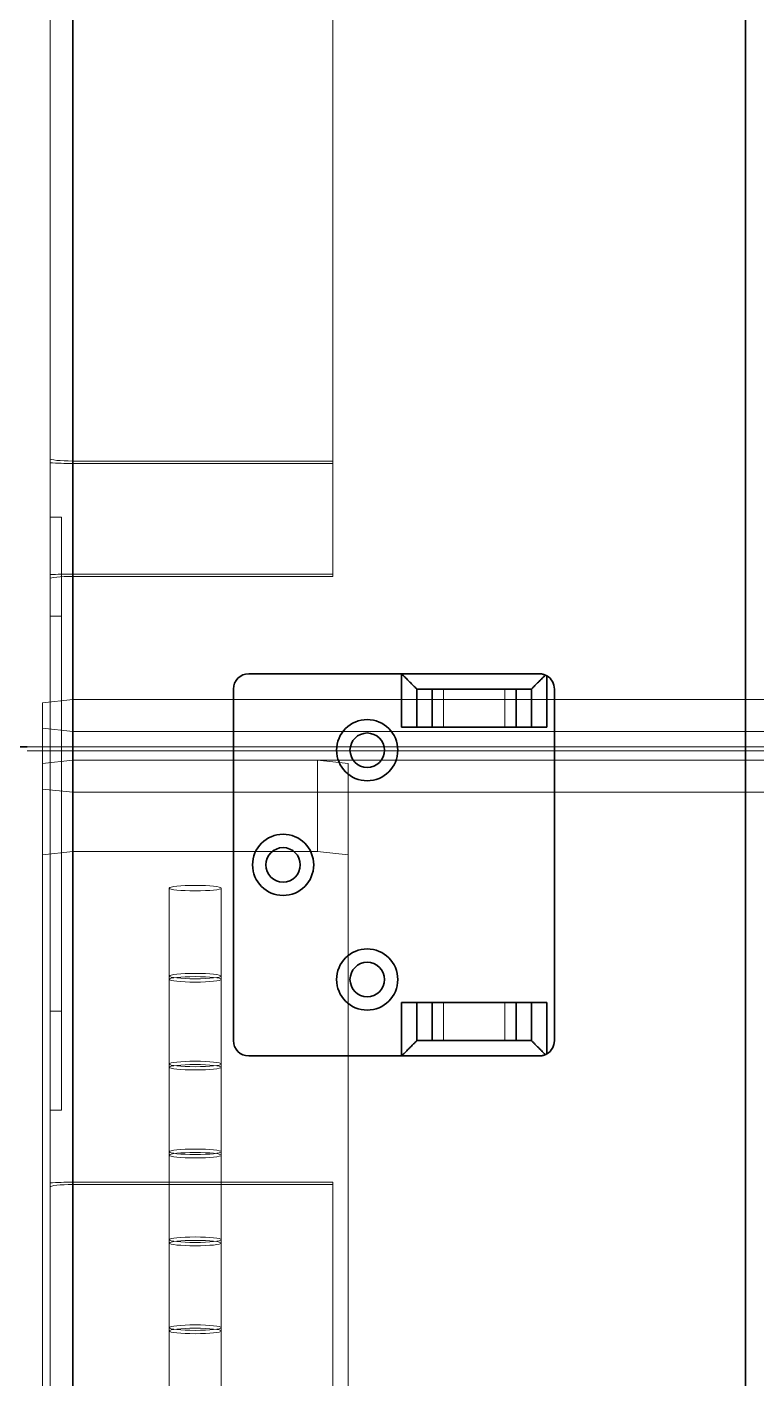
# Model space of a CAD drawing. Header units: millimetres. Extents: x 6115 to 12360, y 7255 to 12668.
# Drawn here: x 6224.6 to 6320.1, y 7647.6 to 7824.4 of the extents above; entities that cross this region are included whole.
import ezdxf

# ---------------------------------------------------------------- set-up
doc = ezdxf.new("R2010")
doc.units = ezdxf.units.MM
doc.layers.add('外形線', color=7, linetype='Continuous', lineweight=50)

msp = doc.modelspace()

# ---------------------------------------------------------------- linework, layer by layer
at = {"layer": '外形線', "linetype": 'Continuous', "lineweight": 18}
for p, q in [((6227.61, 7489.32), (6227.61, 10324.95)), ((6264.61, 7752.55), (6264.61, 10318.3)), ((6264.61, 7767.65), (6230.61, 7767.65)), ((6230.61, 7767.34), (6264.61, 7767.34)), ((6227.61, 7760.32), (6229.11, 7760.32)), ((6229.11, 7747.36), (6229.11, 7760.32)), ((6230.61, 7752.86), (6264.61, 7752.86)), ((6264.61, 7752.55), (6230.61, 7752.55)), ((6227.61, 7747.36), (6229.11, 7747.36)), ((6229.11, 7682.71), (6229.11, 7747.36)), ((6279.11, 7737.82), (6279.11, 7732.82)), ((6287.11, 7737.82), (6287.11, 7732.82)), ((6226.61, 7736.03), (6230.61, 7736.45)), ((6226.61, 7732.69), (6226.61, 7736.03)), ((6230.61, 7736.45), (6324.61, 7736.45)), ((6230.61, 7732.27), (6226.61, 7732.69)), ((6226.61, 7732.69), (6226.61, 7724.73)), ((6324.61, 7732.27), (6230.61, 7732.27)), ((6224.61, 7730.27), (7165.61, 7730.27)), ((7165.61, 7729.75), (6224.61, 7729.75)), ((6230.61, 7728.5), (6226.61, 7728.08)), ((6226.61, 7728.08), (6230.61, 7728.5)), ((7157.61, 7728.5), (6230.61, 7728.5)), ((6230.61, 7728.5), (6262.61, 7728.5)), ((6262.61, 7716.56), (6262.61, 7728.5)), ((6262.61, 7728.5), (6266.61, 7728.08)), ((6266.61, 7728.08), (6266.61, 7620.2)), ((6226.61, 7724.73), (6230.61, 7724.31)), ((6226.61, 7631.51), (6226.61, 7724.73)), ((6230.61, 7724.31), (6324.61, 7724.31)), ((6230.61, 7716.56), (6226.61, 7716.14)), ((6262.61, 7716.56), (6230.61, 7716.56)), ((6266.61, 7716.14), (6262.61, 7716.56)), ((6243.21, 7700.27), (6243.21, 7711.77)), ((6250.01, 7700.27), (6250.01, 7711.77)), ((6243.21, 7688.77), (6243.21, 7700.27)), ((6250.01, 7688.77), (6250.01, 7700.27)), ((6227.61, 7695.67), (6229.11, 7695.67)), ((6279.11, 7696.82), (6279.11, 7691.82)), ((6287.11, 7696.82), (6287.11, 7691.82)), ((6243.21, 7677.28), (6243.21, 7688.77)), ((6250.01, 7677.28), (6250.01, 7688.77)), ((6227.61, 7682.71), (6229.11, 7682.71)), ((6243.21, 7665.78), (6243.21, 7677.28)), ((6250.01, 7665.78), (6250.01, 7677.28)), ((6264.61, 7673.3), (6230.61, 7673.3)), ((6230.61, 7672.99), (6264.61, 7672.99)), ((6264.61, 7672.99), (6264.61, 7673.3)), ((6264.61, 7489), (6264.61, 7672.99)), ((6243.21, 7654.28), (6243.21, 7665.78)), ((6250.01, 7654.28), (6250.01, 7665.78)), ((6243.21, 7642.78), (6243.21, 7654.28)), ((6250.01, 7642.78), (6250.01, 7654.28))]:
    msp.add_line(p, q, dxfattribs=at).dxf.unprotected_set("ltscale", 0)
at = {"layer": '外形線', "linetype": 'Continuous', "lineweight": 35}
for p, q in [((6230.61, 7626.32), (6230.61, 10324.32)), ((6318.61, 10324.32), (6318.61, 7626.32)), ((6253.61, 7739.82), (6273.61, 7739.82)), ((6273.61, 7739.82), (6273.61, 7732.82)), ((6273.61, 7739.82), (6291.61, 7739.82)), ((6292.61, 7732.82), (6292.61, 7739.55)), ((6251.61, 7691.82), (6251.61, 7737.82)), ((6275.61, 7737.82), (6275.61, 7732.82)), ((6275.61, 7737.82), (6277.61, 7737.82)), ((6277.61, 7732.82), (6277.61, 7737.82)), ((6288.61, 7737.82), (6277.61, 7737.82)), ((6288.61, 7737.82), (6290.61, 7737.82)), ((6288.61, 7737.82), (6288.61, 7732.82)), ((6290.61, 7732.82), (6290.61, 7737.82)), ((6293.61, 7737.82), (6293.61, 7691.82)), ((6273.61, 7732.82), (6275.61, 7732.82)), ((6277.61, 7732.82), (6275.61, 7732.82)), ((6277.61, 7732.82), (6288.61, 7732.82)), ((6290.61, 7732.82), (6288.61, 7732.82)), ((6290.61, 7732.82), (6292.61, 7732.82)), ((6224.61, 7730.27), (6219.61, 7730.27)), ((6275.61, 7696.82), (6273.61, 7696.82)), ((6273.61, 7696.82), (6273.61, 7689.82)), ((6275.61, 7696.82), (6275.61, 7691.82)), ((6275.61, 7696.82), (6277.61, 7696.82)), ((6288.61, 7696.82), (6277.61, 7696.82)), ((6277.61, 7691.82), (6277.61, 7696.82)), ((6288.61, 7696.82), (6288.61, 7691.82)), ((6288.61, 7696.82), (6290.61, 7696.82)), ((6290.61, 7691.82), (6290.61, 7696.82)), ((6292.61, 7696.82), (6290.61, 7696.82)), ((6292.61, 7690.08), (6292.61, 7696.82)), ((6277.61, 7691.82), (6275.61, 7691.82)), ((6277.61, 7691.82), (6288.61, 7691.82)), ((6290.61, 7691.82), (6288.61, 7691.82)), ((6273.61, 7689.82), (6253.61, 7689.82)), ((6291.61, 7689.82), (6273.61, 7689.82))]:
    msp.add_line(p, q, dxfattribs=at).dxf.unprotected_set("ltscale", 0)
for points in [[(6273.61, 7739.82), (6273.72, 7739.7), (6273.83, 7739.59), (6273.94, 7739.48), (6274.06, 7739.37), (6274.17, 7739.25), (6274.28, 7739.14), (6274.39, 7739.03), (6274.49, 7738.93), (6274.6, 7738.82), (6274.7, 7738.72), (6274.81, 7738.62), (6274.9, 7738.52), (6275, 7738.42), (6275.09, 7738.33), (6275.18, 7738.25), (6275.26, 7738.16), (6275.33, 7738.09), (6275.4, 7738.02), (6275.46, 7737.96), (6275.51, 7737.91), (6275.55, 7737.87), (6275.58, 7737.84), (6275.6, 7737.82), (6275.61, 7737.82)], [(6290.61, 7737.82), (6290.61, 7737.82), (6290.63, 7737.84), (6290.65, 7737.86), (6290.69, 7737.9), (6290.73, 7737.94), (6290.79, 7738), (6290.85, 7738.06), (6290.91, 7738.13), (6290.99, 7738.2), (6291.06, 7738.28), (6291.15, 7738.36), (6291.23, 7738.44), (6291.32, 7738.53), (6291.41, 7738.62), (6291.51, 7738.72), (6291.61, 7738.82), (6291.7, 7738.92), (6291.8, 7739.02), (6291.91, 7739.12), (6292.01, 7739.22), (6292.11, 7739.32), (6292.22, 7739.43), (6292.32, 7739.53), (6292.43, 7739.64)], [(6291.61, 7739.82), (6291.64, 7739.82), (6291.67, 7739.82), (6291.71, 7739.81), (6291.74, 7739.81), (6291.78, 7739.81), (6291.81, 7739.81), (6291.85, 7739.8), (6291.88, 7739.8), (6291.92, 7739.79), (6291.95, 7739.79), (6291.99, 7739.78), (6292.02, 7739.77), (6292.06, 7739.76), (6292.09, 7739.76), (6292.12, 7739.75), (6292.16, 7739.74), (6292.19, 7739.73), (6292.23, 7739.72), (6292.26, 7739.71), (6292.3, 7739.69), (6292.33, 7739.68), (6292.36, 7739.67), (6292.4, 7739.65), (6292.43, 7739.64)], [(6292.43, 7739.64), (6292.44, 7739.64), (6292.44, 7739.63), (6292.45, 7739.63), (6292.46, 7739.63), (6292.47, 7739.62), (6292.47, 7739.62), (6292.48, 7739.61), (6292.49, 7739.61), (6292.5, 7739.61), (6292.5, 7739.6), (6292.51, 7739.6), (6292.52, 7739.6), (6292.53, 7739.59), (6292.53, 7739.59), (6292.54, 7739.58), (6292.55, 7739.58), (6292.56, 7739.58), (6292.56, 7739.57), (6292.57, 7739.57), (6292.58, 7739.56), (6292.58, 7739.56), (6292.59, 7739.56), (6292.6, 7739.55), (6292.61, 7739.55)], [(6273.61, 7689.82), (6273.72, 7689.93), (6273.83, 7690.04), (6273.94, 7690.16), (6274.06, 7690.27), (6274.17, 7690.38), (6274.28, 7690.49), (6274.39, 7690.6), (6274.49, 7690.71), (6274.6, 7690.81), (6274.7, 7690.92), (6274.81, 7691.02), (6274.9, 7691.11), (6275, 7691.21), (6275.09, 7691.3), (6275.18, 7691.39), (6275.26, 7691.47), (6275.33, 7691.54), (6275.4, 7691.61), (6275.46, 7691.67), (6275.51, 7691.72), (6275.55, 7691.76), (6275.58, 7691.79), (6275.6, 7691.81), (6275.61, 7691.82)], [(6290.61, 7691.82), (6290.61, 7691.81), (6290.63, 7691.79), (6290.65, 7691.77), (6290.69, 7691.73), (6290.73, 7691.69), (6290.79, 7691.63), (6290.85, 7691.57), (6290.91, 7691.51), (6290.99, 7691.43), (6291.06, 7691.36), (6291.15, 7691.28), (6291.23, 7691.19), (6291.32, 7691.1), (6291.41, 7691.01), (6291.51, 7690.91), (6291.61, 7690.82), (6291.7, 7690.72), (6291.8, 7690.62), (6291.91, 7690.52), (6292.01, 7690.41), (6292.11, 7690.31), (6292.22, 7690.2), (6292.32, 7690.1), (6292.43, 7689.99)], [(6292.43, 7689.99), (6292.4, 7689.98), (6292.36, 7689.97), (6292.33, 7689.95), (6292.3, 7689.94), (6292.26, 7689.93), (6292.23, 7689.92), (6292.19, 7689.91), (6292.16, 7689.89), (6292.12, 7689.89), (6292.09, 7689.88), (6292.06, 7689.87), (6292.02, 7689.86), (6291.99, 7689.85), (6291.95, 7689.85), (6291.92, 7689.84), (6291.88, 7689.84), (6291.85, 7689.83), (6291.81, 7689.83), (6291.78, 7689.82), (6291.74, 7689.82), (6291.71, 7689.82), (6291.67, 7689.82), (6291.64, 7689.82), (6291.61, 7689.82)], [(6292.61, 7690.08), (6292.6, 7690.08), (6292.59, 7690.08), (6292.58, 7690.07), (6292.58, 7690.07), (6292.57, 7690.06), (6292.56, 7690.06), (6292.56, 7690.06), (6292.55, 7690.05), (6292.54, 7690.05), (6292.53, 7690.04), (6292.53, 7690.04), (6292.52, 7690.04), (6292.51, 7690.03), (6292.5, 7690.03), (6292.5, 7690.03), (6292.49, 7690.02), (6292.48, 7690.02), (6292.47, 7690.01), (6292.47, 7690.01), (6292.46, 7690.01), (6292.45, 7690), (6292.44, 7690), (6292.44, 7690), (6292.43, 7689.99)]]:
    msp.add_lwpolyline(points, dxfattribs=at).dxf.unprotected_set("ltscale", 0)
for centre, radius in [((6269.11, 7729.82), 4), ((6269.11, 7729.82), 2.25), ((6258.11, 7714.82), 4), ((6258.11, 7714.82), 2.25), ((6269.11, 7699.82), 4), ((6269.11, 7699.82), 2.25)]:
    msp.add_circle(centre, radius, dxfattribs=at).dxf.unprotected_set("ltscale", 0)
for centre, start, end in [((6253.61, 7737.82), 90, 180), ((6291.61, 7737.82), 0, 60), ((6253.61, 7691.82), 180, 270), ((6291.61, 7691.82), 300, 0)]:
    msp.add_arc(centre, 2, start, end, dxfattribs=at).dxf.unprotected_set("ltscale", 0)
at = {"layer": '外形線', "linetype": 'Continuous', "lineweight": 18}
for centre, major_axis, start_param, end_param in [((6230.61, 7767.96), (-3, 0), 0, 1.570796), ((6230.61, 7767.96), (6, 0), 4.18879, 4.712389), ((6230.61, 7752.24), (6, 0), 1.570796, 2.094395), ((6230.61, 7752.24), (-3, 0), 4.712389, 6.283185), ((6230.61, 7672.68), (-6, 0), 4.712389, 5.235988), ((6230.61, 7672.68), (-3, 0), 4.712389, 6.283185)]:
    msp.add_ellipse(centre, major_axis=major_axis, ratio=0.104528, start_param=start_param, end_param=end_param, dxfattribs=at).dxf.unprotected_set("ltscale", 0)
for centre in [(6246.61, 7711.77), (6246.61, 7700.27), (6246.61, 7699.84), (6246.61, 7688.77), (6246.61, 7688.34), (6246.61, 7677.28), (6246.61, 7676.84), (6246.61, 7665.78), (6246.61, 7665.34), (6246.61, 7654.28), (6246.61, 7653.84)]:
    msp.add_ellipse(centre, major_axis=(3.4, 0), ratio=0.104528, dxfattribs=at).dxf.unprotected_set("ltscale", 0)

doc.saveas('drawing.dxf')
